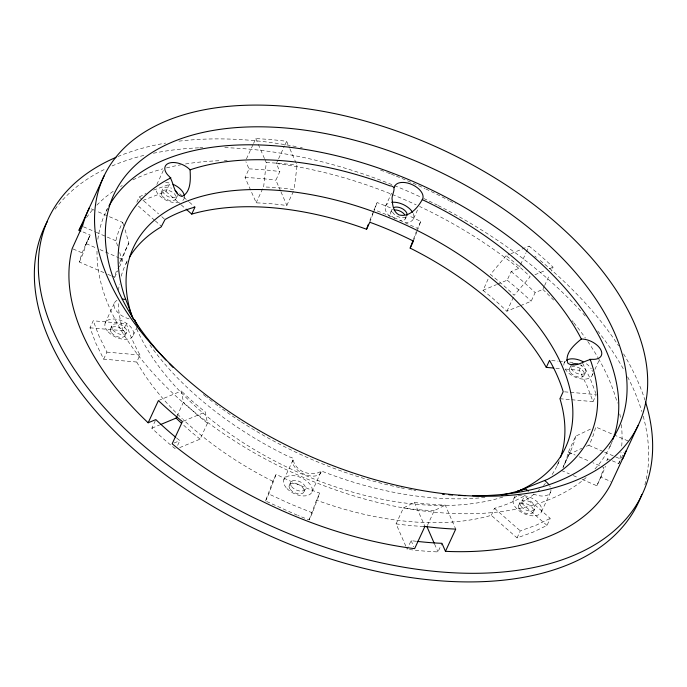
<?xml version="1.0" encoding="UTF-8"?>
<svg xmlns="http://www.w3.org/2000/svg" width="687" height="687" viewBox="0 0 687 687"><rect width="100%" height="100%" fill="white"/><g stroke="black" fill="none" stroke-linecap="round" stroke-linejoin="round"><path stroke-width="0.52" stroke-dasharray="3.44 2.58" d="M265.002 159.745L266.255 162.63L263.645 186.958A217.375 123.128 24.8 0 1 294.113 189.603L297.085 165.301L296.243 163.386M111.766 276.028L114.738 277.179A217.375 123.128 24.8 0 1 117.211 268.6M119.469 266.994L122.088 261.266A217.375 123.128 24.8 0 1 128.838 243.121L124.476 227.577M590.502 429.092L575.672 436.202L568.286 452.235A217.375 123.128 24.8 0 1 563.005 467.503L570.365 451.591M575.672 436.202L575.646 436.314A217.375 123.128 24.8 0 1 568.896 454.459L563.22 466.739M103.917 272.627L79.391 262.022L79.726 260.648A282.589 160.062 24.8 0 1 85.583 244.915L90.195 235.057L80.877 231.03M79.391 262.022L83.702 252.043A282.589 160.062 24.8 0 1 89.559 236.302M117.649 245.937L115.854 240.793L116.558 237.934A231.631 131.2 24.8 0 1 121.359 225.035L122.681 222.433L96.163 210.969M311.992 491.849L321.396 471.007L325.896 472.75A255.53 144.734 24.8 0 0 486.834 497.199M607.274 460.161L607.609 458.787L611.336 460.393M612.263 460.797L618.781 463.622L619.597 460.342A294.749 166.95 24.8 0 0 621.022 452.432M297.265 515.216L265.534 501.003L272.859 481.295L276.105 474.27L280.682 476.546A238.088 134.858 24.8 0 0 314.955 491.36L319.721 493.129L312.396 512.837L309.15 519.861L298.192 515.602M369.846 220.398L377.12 202.536L391.762 208.333M265.534 501.003L268.78 493.979L276.105 474.27M369.795 222.236L373.093 213.374M373.453 212.386L377.12 202.536M309.15 519.861L316.475 500.153L319.721 493.129M413.462 239.256L416.391 231.373M413.411 241.094L416.708 232.232M417.078 231.244L420.736 221.394L410.079 216.311M149.878 344.926A255.53 144.734 24.8 0 0 289.115 456.846C295.127 457.671 292.525 460.058 294.337 463.57C296.114 466.653 298.605 469.384 301.773 471.076C307.63 474.133 315.719 475.052 321.361 471.05M85.583 244.915L90.195 235.057M106.081 211.424L107.395 208.582M136.833 202.244L139.263 196.971L146.151 193.408M120.01 261.91L128.89 243.018M136.747 362.023L103.66 359.146L95.905 343.397L89.988 327.811L93.234 320.786L126.322 323.654L127.37 326.978A238.088 134.858 24.8 0 0 138.104 351.598L139.985 354.999L136.747 362.023L137.151 362.762A238.088 134.858 24.8 0 0 182.39 418.855M156.834 184.511L163.369 170.376M114.712 277.299L117.743 270.738M125.884 263.782L127.207 260.914M161.325 192.154L162.647 189.286A8.055 4.56 24.8 0 1 171.63 188.195M105.154 323.079L114.3 303.285M142.905 200.432L165.971 191.518L169.217 184.494L171.63 186.615M110.513 328.841L111.835 325.973M176.095 198.543L177.418 195.675A8.055 4.56 24.8 0 1 168.444 196.765A8.055 4.56 24.8 0 1 162.647 189.286M103.66 359.146L106.906 352.122L99.151 336.372L93.234 320.786M89.988 327.811L123.076 330.679L126.322 323.654M125.283 335.23L126.614 332.362M133.295 335.247L137.022 327.175M246.418 158.937L253.117 144.433M253.563 143.471L255.796 138.637L257.393 138.697A294.749 166.95 24.8 0 1 284.95 141.093L286.625 141.316L289.553 148.031M293.435 191.501L286.754 205.525A217.375 123.128 24.8 0 0 256.285 202.88L245.044 177.504L249.02 168.899L245.912 161.754M175.254 448.748L174.034 447.769A282.589 160.062 24.8 0 1 153.467 429.744L151.853 428.199L155.829 419.594M256.114 202.88L262.606 188.831M280.554 190.909L275.873 180.174L279.849 171.57L276.354 163.54L278.141 159.676M278.587 158.706L284.392 146.142M284.839 145.18L286.625 141.316M176.971 416.219L183.463 402.17L181.359 391.006L159.384 400.16M177.624 445.408L179.831 440.625L178.019 439.165A282.589 160.062 24.8 0 1 176.482 437.902M179.736 447.615L200.115 439.13L207.465 423.209L205.361 412.037L201.574 408.997A231.631 131.2 24.8 0 1 184.717 394.226L181.359 391.006M385.476 206.315L391.573 193.116M390.834 212.068L392.157 209.2A8.055 4.56 24.8 0 0 397 216.225A8.055 4.56 24.8 0 0 406.266 216.585M283.851 479.681L293.486 458.933M405.605 218.457L406.489 216.542M289.21 485.434L290.532 482.566M413.617 218.475L417.533 209.999M420.736 221.394L417.49 228.419L395.884 218.44L373.874 209.561M303.989 491.823L305.311 488.955M519.535 306.067L506.791 311.194A217.375 123.128 24.8 0 0 483.064 290.403L488.534 278.115M497.465 284.229L507.169 280.184L511.145 271.58L518.814 268.385L520.153 265.483M416.245 541.279A282.589 160.062 24.8 0 1 413.376 540.935L411.127 540.635L407.151 549.239L396.081 523.863L403.441 507.942L414.433 502.446L419.122 503.064A231.631 131.2 24.8 0 0 440.779 504.945L445.262 505.117L455.73 529.11M520.6 264.512L525.967 252.919M526.414 251.949L529.093 246.152L530.441 247.234A294.749 166.95 24.8 0 1 551.893 266.041L553.095 267.191L551.309 271.056M506.92 311.323L513.404 297.273M427.348 525.607L434.27 510.621L445.262 505.117M520.506 305.663L531.171 301.224L535.147 292.61L542.824 289.416L544.164 286.522M544.611 285.552L549.523 274.92M409.4 549.54A282.589 160.062 24.8 0 0 435.824 551.833L437.98 551.919L441.956 543.305M491.291 515.327L494.537 508.303L498.075 507.246A238.088 134.858 24.8 0 0 521.605 497.448L524.49 495.825L550.253 518.393L547.007 525.418L532.743 532.288L517.053 537.895L491.291 515.327L490.518 515.551A238.088 134.858 24.8 0 1 317.514 500.54L316.475 500.153M564.173 362.908L565.006 361.113M569.532 368.661L570.854 365.793A8.055 4.56 24.8 0 0 576.651 373.273A8.055 4.56 24.8 0 0 585.633 372.182A8.055 4.56 24.8 0 0 579.837 364.703M513.361 499.586L515.018 495.997M571.687 399.757L593.027 401.603L587.119 386.017L579.364 370.267L581.803 365.003M518.719 505.349L520.05 502.48M547.007 525.418L521.244 502.85L524.49 495.825M584.302 375.05L585.633 372.182M517.053 537.895L520.299 530.871L535.989 525.263L550.253 518.393M592.314 375.076L593.182 373.187M594.925 369.417L599.287 359.988M533.498 511.738L534.821 508.869M557.14 465.64L559.347 460.865M541.502 511.755L550.648 491.961M593.027 401.603L596.273 394.578L564.259 391.805M609.678 447.143L611.868 442.411M606.724 460.702L607.609 458.787M582.095 479.389L596.805 485.752L601.417 475.902A282.589 160.062 24.8 0 0 605.41 466.207M618.781 463.622L624.148 452.02M586.363 446.292L588.836 445.313L590.167 442.711A231.631 131.2 24.8 0 0 594.959 429.813L595.663 426.953L629.06 441.389M601.417 475.902L600.782 477.147L611.026 481.578M596.805 485.752L597.441 484.507A282.589 160.062 24.8 0 0 603.298 468.766L603.633 467.392L592.838 462.729M506.156 255.701L490.424 274.491A217.375 123.128 24.8 0 1 514.142 295.281L530.166 276.741L526.8 273.52A231.631 131.2 24.8 0 0 509.943 258.741L506.156 255.701L509.977 254.113M521.244 502.85L521.871 502.489A238.088 134.858 24.8 0 0 534.666 493.661M568.845 454.562L581.82 448.285M510.939 253.718L529.093 246.152M151.853 428.199L159.616 424.961M482.909 290.292L496.495 284.633M183.386 421.191L205.361 412.037M534.941 274.748L545.452 270.369M549.274 268.78L553.095 267.191M174.077 443.021L179.831 440.625M153.519 190.101L169.217 184.494M434.27 510.621L434.09 510.613A217.375 123.128 24.8 0 1 403.621 507.976L403.441 507.942M266.255 162.63L270.747 162.802A231.631 131.2 24.8 0 1 292.404 164.682L297.085 165.301M249.02 168.899L251.176 168.976A282.589 160.062 24.8 0 1 277.6 171.269L279.849 171.57M245.044 177.504L247.2 177.59A282.589 160.062 24.8 0 1 273.624 179.882L275.873 180.174M551.661 360.563L558.067 361.113M559.132 361.207L565.538 361.766M569.806 362.135L573.01 362.41M555.886 368.232L561.219 368.696M565.487 369.065L579.364 370.267M106.906 352.122L139.985 354.999M559.948 398.735L570.614 399.662M276.354 163.54L281.704 164.253A294.749 166.95 24.8 0 1 391.332 194.112M396.081 523.863L396.27 523.889A217.375 123.128 24.8 0 0 423.767 526.431M312.396 512.837L290.386 503.957L268.78 493.979M91.251 208.848L95.184 210.548M83.445 226.779L95.227 231.88M96.214 232.3L115.854 240.793M588.836 445.313L603.572 451.677M604.551 452.106L622.233 459.749M86.219 243.662L96.025 247.904M99.95 249.604L118.593 257.668M119.572 258.089L121.479 259.033A217.375 123.128 24.8 0 0 119.332 263.37M568.312 452.123L575.182 455.086M579.107 456.786L588.914 461.029M73.123 248.986L83.367 253.417M107.842 274.328L110.787 275.599M561.485 470.483L569.334 473.875M573.259 475.576L578.171 477.697M272.859 481.295L271.854 480.806A238.088 134.858 24.8 0 1 183.077 419.499M207.465 423.209L207.319 423.089A217.375 123.128 24.8 0 1 183.592 402.299L183.463 402.17M200.115 439.13L199.96 439.01A217.375 123.128 24.8 0 1 183.764 425.305M518.814 268.385L514.494 264.907A294.749 166.95 24.8 0 0 419.594 206.461M511.145 271.58L512.966 273.04A282.589 160.062 24.8 0 1 533.533 291.065L535.147 292.61M507.169 280.184L508.981 281.644A282.589 160.062 24.8 0 1 529.557 299.678L531.171 301.224M179.685 193.665L182.905 196.491M183.712 197.195L188.539 201.428M189.346 202.133L194.979 207.07M165.971 191.518L180.466 204.219M181.265 204.924L185.292 208.453M139.263 196.971L158.585 213.906M161.806 216.723L164.219 218.844M494.537 508.303L520.299 530.871M138.43 206.117L154.532 220.226M155.339 220.931L161.78 226.573M542.824 289.416L546.663 293.091A294.749 166.95 24.8 0 1 553.619 300.064M582.61 363.243L590.365 378.992L595.938 393.617M289.974 148.985L295.831 162.424M280.983 191.888L286.943 205.55M434.57 544.104L437.98 551.919M255.796 138.637L257.883 143.437M258.303 144.399L264.581 158.791M414.433 502.446L424.901 526.431M411.127 540.635L413.849 546.878M122.681 222.433L123.875 225.688M123.076 330.679L122.853 329.958A238.088 134.858 24.8 0 1 118.164 302.452M119.744 252.576L122.063 261.378M559.27 460.788A238.088 134.858 24.8 0 1 551.893 474.863M545.341 483.408A238.088 134.858 24.8 0 1 543.503 485.434M539.604 489.342A238.088 134.858 24.8 0 1 538.239 490.604M118.525 290.343A238.088 134.858 24.8 0 1 119.392 284.032M121.195 276.174A238.088 134.858 24.8 0 1 127.069 261.412M612.546 440.522A278.029 157.478 24.8 0 1 593.757 470.26M586.131 477.594A278.029 157.478 24.8 0 1 290.283 471.522A278.029 157.478 24.8 0 1 97.039 249.544M97.863 239.256A278.029 157.478 24.8 0 1 107.473 208.659M518.118 495.877A15.337 8.691 24.8 0 1 541.468 507.736A15.337 8.691 24.8 0 1 523.786 513.558A15.337 8.691 24.8 0 1 516.761 496.323M550.957 489.642A15.337 8.691 24.8 0 1 533.55 494.039M549.591 485.735A15.337 8.691 24.8 0 1 550.278 487.066M502.772 497.07A238.088 134.858 24.8 0 1 136.782 329.056M129.079 318.828A15.337 8.691 24.8 0 1 115.364 309.511A15.337 8.691 24.8 0 1 117.7 300.021M55.072 209.234A327.347 185.413 24.8 0 1 105.927 168.727M112.05 165.962A327.347 185.413 24.8 0 1 144.751 155.185M153.407 153.253A327.347 185.413 24.8 0 1 198.775 147.825M199.788 147.782A327.347 185.413 24.8 0 1 202.854 147.671M224.786 147.662A327.347 185.413 24.8 0 1 393.419 185.207M394.407 185.61A327.347 185.413 24.8 0 1 421.87 197.607M423.81 198.517A327.347 185.413 24.8 0 1 437.276 205.095M438.229 205.576A327.347 185.413 24.8 0 1 582.215 312.662M582.928 313.452A327.347 185.413 24.8 0 1 585.745 316.613M597.716 330.971A327.347 185.413 24.8 0 1 624.303 370.637M627.626 376.862A327.347 185.413 24.8 0 1 641.873 411.565M643.204 416.176A327.347 185.413 24.8 0 1 646.141 479.517M645.711 481.441A327.347 185.413 24.8 0 1 644.75 485.245M86.536 217.547A294.749 166.95 24.8 0 1 93.149 209.149M96.833 205.173A294.749 166.95 24.8 0 1 113.973 190.771M120.508 186.538A294.749 166.95 24.8 0 1 122.209 185.533M132.892 179.857A294.749 166.95 24.8 0 1 162.828 168.865M166.477 167.903A294.749 166.95 24.8 0 1 180.647 164.828M185.533 163.978A294.749 166.95 24.8 0 1 220.639 160.681M224.348 160.578A294.749 166.95 24.8 0 1 227.148 160.535M392.225 194.473A294.749 166.95 24.8 0 1 416.099 204.82M572.108 320.674A294.749 166.95 24.8 0 1 573.293 322.117M573.877 322.838A294.749 166.95 24.8 0 1 585.41 338.056M587.771 341.465A294.749 166.95 24.8 0 1 597.991 357.661M598.48 358.52A294.749 166.95 24.8 0 1 617.312 403.106M619.803 413.96A294.749 166.95 24.8 0 1 620.636 418.83M621.383 424.618A294.749 166.95 24.8 0 1 621.641 447.039M117.82 156.593A327.347 185.413 24.8 0 1 165.661 143.094M178.946 141.161A327.347 185.413 24.8 0 1 297.325 146.812M300.305 147.387A327.347 185.413 24.8 0 1 302.297 147.791M380.478 170.075A327.347 185.413 24.8 0 1 386.463 172.317M387.459 172.695A327.347 185.413 24.8 0 1 390.448 173.845M391.444 174.232A327.347 185.413 24.8 0 1 394.424 175.408M396.399 176.198A327.347 185.413 24.8 0 1 424.875 188.547M425.846 188.994A327.347 185.413 24.8 0 1 448.86 200.398M449.805 200.896A327.347 185.413 24.8 0 1 455.464 203.91M534.769 256.079A327.347 185.413 24.8 0 1 536.349 257.342M540.265 260.528A327.347 185.413 24.8 0 1 618.532 345.784M623.598 353.908A327.347 185.413 24.8 0 1 644.981 400.178M413.248 213.58A15.337 8.691 24.8 0 1 405.708 222.571M389.881 216.422A15.337 8.691 24.8 0 1 390.225 202.596M415.867 490.63A278.029 157.478 24.8 0 1 413.952 490.303M412.028 489.968A278.029 157.478 24.8 0 1 406.257 488.886M404.325 488.509A278.029 157.478 24.8 0 1 400.461 487.727M399.499 487.521A278.029 157.478 24.8 0 1 241.043 421.784M240.192 421.234A278.029 157.478 24.8 0 1 219.411 406.919M217.805 405.742A278.029 157.478 24.8 0 1 213.82 402.762M212.24 401.56A278.029 157.478 24.8 0 1 206.778 397.318M206.006 396.7A278.029 157.478 24.8 0 1 201.428 393.016M321.138 472.046A15.337 8.691 24.8 0 1 304.04 474.124A15.337 8.691 24.8 0 1 292.997 459.878M592.589 373.96A15.337 8.691 24.8 0 1 580.824 378.855A15.337 8.691 24.8 0 1 565.238 369.134M563.864 365.226A15.337 8.691 24.8 0 1 565.435 361.001M586.432 363.775A15.337 8.691 24.8 0 1 591.249 368.85M591.945 370.181A15.337 8.691 24.8 0 1 592.4 371.487M184.382 197.452A15.337 8.691 24.8 0 1 180.707 201.832M179.35 202.279A15.337 8.691 24.8 0 1 164.313 199.299A15.337 8.691 24.8 0 1 155.657 188.719M165.627 182.373A15.337 8.691 24.8 0 1 171.209 183.601M405.768 217.238A8.055 4.56 24.8 0 1 400.53 220.57M394.767 218.578A8.055 4.56 24.8 0 1 392.62 210.359M521.081 506.448A8.055 4.56 24.8 0 0 534.16 509.866A8.055 4.56 24.8 0 0 527.058 500.711A8.055 4.56 24.8 0 0 521.081 506.448M112.874 329.94A8.055 4.56 24.8 0 0 125.944 333.358A8.055 4.56 24.8 0 0 118.851 324.204A8.055 4.56 24.8 0 0 112.874 329.94M108.254 331.933A15.337 8.691 24.8 0 0 132.78 336.261A15.337 8.691 24.8 0 0 116.644 319.3A15.337 8.691 24.8 0 0 108.254 331.933M286.951 488.534A15.337 8.691 24.8 0 0 311.477 492.862A15.337 8.691 24.8 0 0 295.341 475.893A15.337 8.691 24.8 0 0 286.951 488.534M291.571 486.533A8.055 4.56 24.8 0 0 304.65 489.951A8.055 4.56 24.8 0 0 297.548 480.797A8.055 4.56 24.8 0 0 291.571 486.533M570.571 372.629A8.055 4.56 24.8 0 0 583.641 376.055A8.055 4.56 24.8 0 0 576.548 366.892A8.055 4.56 24.8 0 0 570.571 372.629M162.355 196.121A8.055 4.56 24.8 0 0 175.434 199.548A8.055 4.56 24.8 0 0 168.332 190.385A8.055 4.56 24.8 0 0 162.355 196.121M111.552 332.809A8.055 4.56 24.8 0 0 124.622 336.226A8.055 4.56 24.8 0 0 117.529 327.072A8.055 4.56 24.8 0 0 111.552 332.809M290.249 489.402A8.055 4.56 24.8 0 0 303.319 492.828A8.055 4.56 24.8 0 0 296.226 483.665A8.055 4.56 24.8 0 0 290.249 489.402M519.758 509.316A8.055 4.56 24.8 0 0 532.829 512.734A8.055 4.56 24.8 0 0 525.735 503.58A8.055 4.56 24.8 0 0 519.758 509.316"/><path stroke-width="1.03" d="M394.364 187.56L394.621 186.512A15.337 8.691 24.8 0 1 411.728 184.442A15.337 8.691 24.8 0 1 422.763 198.68C418.349 207.096 409.761 217.727 399.113 214.937C393.668 212.266 392.475 205.602 392.268 200.14C390.585 194.988 398.675 186.246 389.873 185.808A255.53 144.734 24.8 0 0 193.33 168.762L190.067 169.835L188.848 168.659A15.337 8.691 24.8 0 0 168.513 163.334A15.337 8.691 24.8 0 0 169.517 176.714C173.966 182.347 173.304 194.369 182.029 196.482C191.261 192.085 190.557 178.706 190.067 169.835M186.1 209.157L191.733 214.095L192.506 213.863A238.088 134.858 24.8 0 1 365.51 228.874L366.549 229.26L368.378 224.331M553.748 368.043L546.277 367.399L545.873 366.66A238.088 134.858 24.8 0 0 411.17 248.617L410.165 248.119L413.093 240.244M175.717 437.276A282.589 160.062 24.8 0 1 157.443 421.14L155.829 419.594L148.152 422.788L144.313 419.113A294.749 166.95 24.8 0 1 71.388 251.863L72.195 248.582L82.715 225.336A294.749 166.95 24.8 0 1 88.821 208.925L104.158 175.717M80.877 231.03L79.014 230.222L89.293 207.998L88.821 208.925M191.733 214.095L194.979 207.07L191.441 208.118A238.088 134.858 24.8 0 0 167.911 217.925L165.026 219.548L161.153 226.925A238.088 134.858 24.8 0 0 129.697 256.801M148.152 422.788L158.422 400.555L159.624 401.706A294.749 166.95 24.8 0 0 181.085 420.504L182.433 421.595L172.162 443.819L176.482 447.297A294.749 166.95 24.8 0 0 409.272 547.951L414.63 548.664L424.901 526.431L426.567 526.654A294.749 166.95 24.8 0 0 454.124 529.042L455.73 529.11L445.459 551.335L450.586 551.541A294.749 166.95 24.8 0 0 610.442 484.945L638.051 425.614A294.749 166.95 24.8 0 0 300.296 107.885A294.749 166.95 24.8 0 0 174.97 368.498A294.749 166.95 24.8 0 0 638.051 425.614M160.586 424.557L176.104 418.091L176.971 416.219M366.549 229.26L369.795 222.236L374.561 224.005A238.088 134.858 24.8 0 1 408.834 238.827L413.411 241.094L410.165 248.119M546.277 367.399L549.523 360.374L551.412 363.767A238.088 134.858 24.8 0 1 562.146 388.387L563.194 391.71L559.948 398.735L560.171 399.456A238.088 134.858 24.8 0 1 560.498 457.473M79.014 230.222L80.534 227.26A294.749 166.95 24.8 0 1 82.251 224.202M581.348 339.017C574.495 344.642 564.036 353.65 567.917 363.329C575.637 368.455 584.397 360.194 591.799 359.301A15.337 8.691 24.8 0 0 601.091 350.387A15.337 8.691 24.8 0 0 582.98 339.086L581.348 339.017L579.673 335.814A255.53 144.734 24.8 0 0 426.653 201.712L422.282 199.634M170.9 177.821L168.075 179.281A255.53 144.734 24.8 0 0 124.562 296.329L133.441 319.378M528.389 491.085A15.337 8.691 24.8 0 1 526.92 489.9L525.692 488.732L517.096 491.514L547.685 479.286A255.53 144.734 24.8 0 0 591.198 362.238L590.09 359.078M525.692 488.732L522.429 489.805A255.53 144.734 24.8 0 1 501.295 495.018M125.669 299.489L123.961 299.257A15.337 8.691 24.8 0 0 122.209 299.188M544.86 480.745L546.242 481.853A15.337 8.691 24.8 0 1 548.673 484.412M176.104 418.091L176.233 418.22A217.375 123.128 24.8 0 0 181.462 423.192M445.459 551.335L441.956 543.305L439.8 543.228A282.589 160.062 24.8 0 1 417.207 541.382M426.91 526.543L434.15 543.134M136.035 323.165L134.42 319.541L136.086 322.753A255.53 144.734 24.8 0 0 138.044 326.299M132.076 316.801A238.088 134.858 24.8 0 1 404.377 224.331A238.088 134.858 24.8 0 1 516.031 492.201M165.859 359.954A278.029 157.478 24.8 0 1 218.114 129.628A278.029 157.478 24.8 0 1 593.628 295.874A278.029 157.478 24.8 0 1 472.656 495.774M465.331 495.645A278.029 157.478 24.8 0 1 458.976 495.396M452.561 495.018A278.029 157.478 24.8 0 1 448.869 494.743M444.231 494.348A278.029 157.478 24.8 0 1 442.368 494.176M173.115 367.451A278.029 157.478 24.8 0 1 169.234 363.492M645.565 402.032A327.347 185.413 24.8 0 1 267.715 524.413A327.347 185.413 24.8 0 1 116.026 157.349M641.778 494.537A327.347 185.413 24.8 0 1 265.036 533.619A327.347 185.413 24.8 0 1 47.248 221.618M140.096 329.854A255.53 144.734 24.8 0 1 139.057 328.077M108.958 205.937A278.029 157.478 24.8 0 1 424.489 186.581A278.029 157.478 24.8 0 1 612.907 439.551M391.745 202.321A15.337 8.691 24.8 0 1 412.552 212.257M393.943 207.483A8.055 4.56 24.8 0 1 402.994 209.08A8.055 4.56 24.8 0 1 406.936 215.589M626.123 450.775A294.749 166.95 24.8 0 1 622.705 458.822M571.524 364.797A8.055 4.56 24.8 0 1 577.87 364.024M566.406 360.246A15.337 8.691 24.8 0 1 583.091 361.697M175.108 190.368A8.055 4.56 24.8 0 1 177.229 193.107M173.064 184.322A15.337 8.691 24.8 0 1 184.408 196.25M426.739 526.534A217.375 123.128 24.8 0 1 423.767 526.431M394.123 209.973A8.055 4.56 24.8 0 1 404.566 214.49"/></g></svg>
